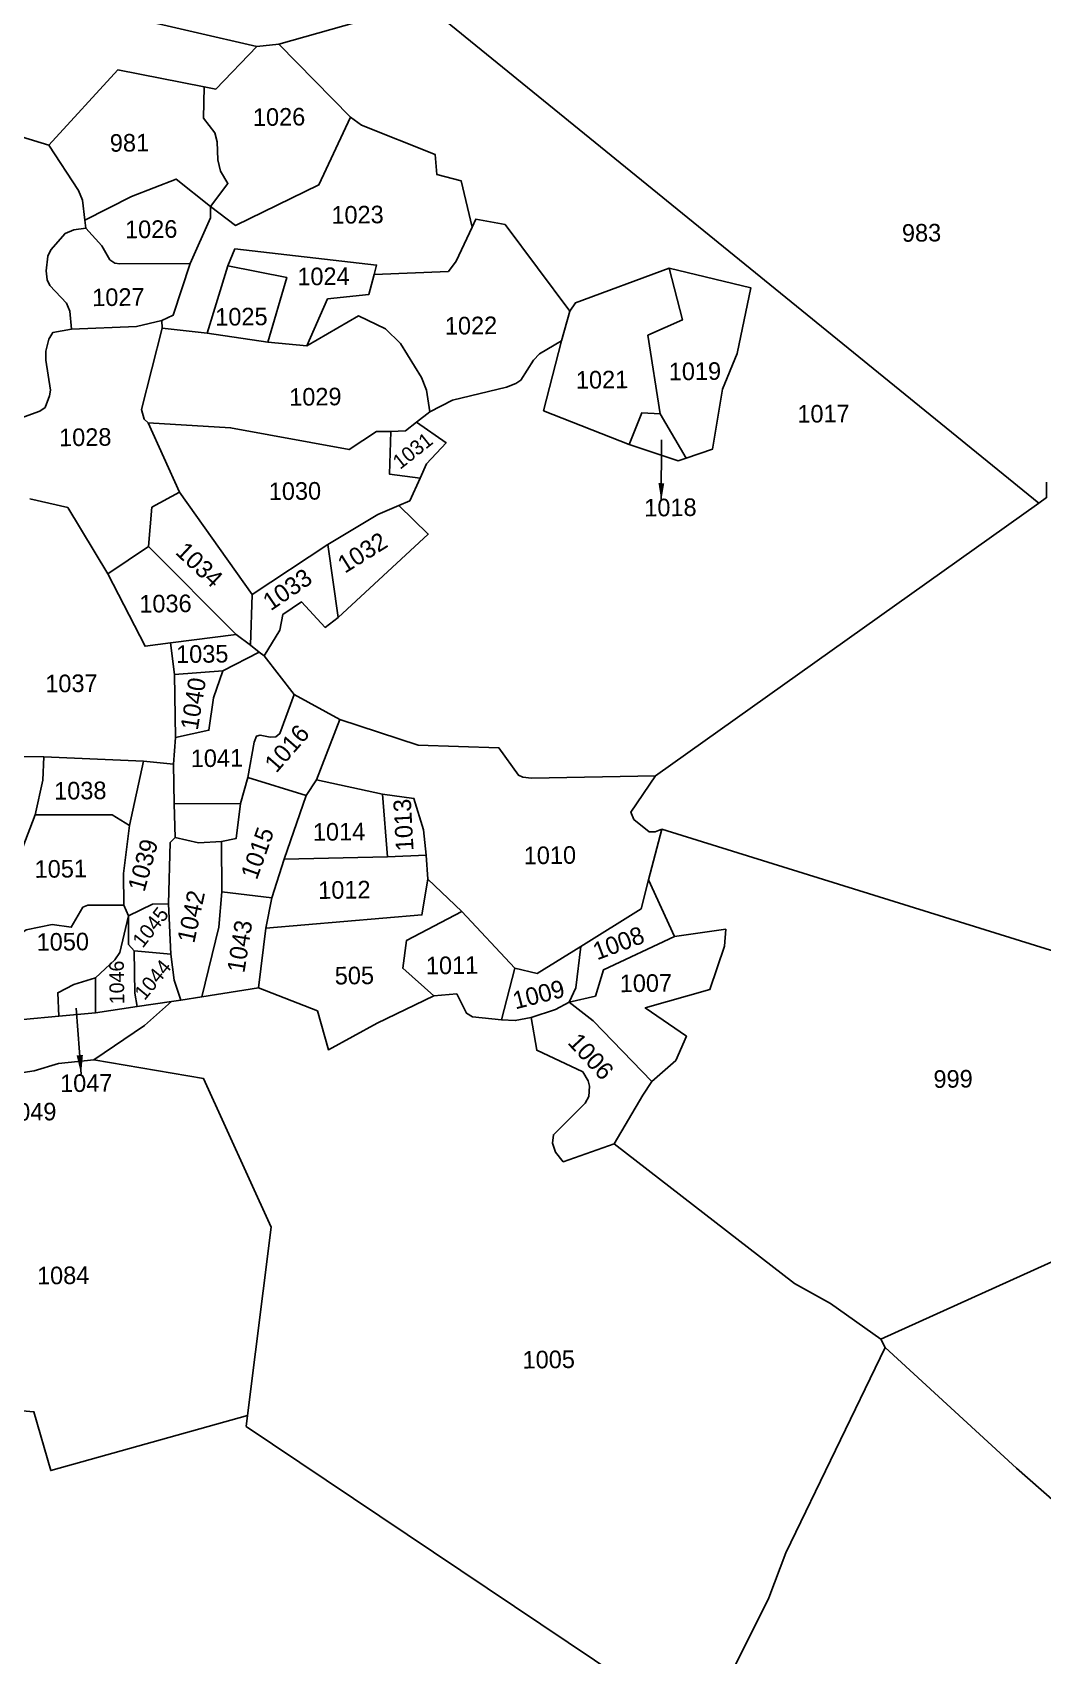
# Model space of a CAD drawing. Header units: metres. Extents: x 257898 to 399530132, y -350026824 to 2185287.
# Drawn here: x 261021 to 261550, y 2178192 to 2179043 of the extents above; entities that cross this region are included whole.
import ezdxf

# ---------------------------------------------------------------- set-up
doc = ezdxf.new("R2010")
doc.units = ezdxf.units.M
for name, color, linetype in [('POLY_PARCEL', 6, 'Continuous'), ('SYM_ARROW', 1, 'Continuous'), ('TEXT_PARCEL', 7, 'Continuous')]:
    doc.layers.add(name, color=color, linetype=linetype)
doc.styles.get("Standard").update_dxf_attribs({"font": 'simplex.shx'})
doc.styles.add('TEXT_MAP', font='', dxfattribs={"height": 1.8})
doc.styles.get('TEXT_MAP').set_extended_font_data('Kruti Dev 050')
doc.dimstyles.get("Standard").update_dxf_attribs({"dimtxt": 0.18, "dimasz": 0.18, "dimexe": 0.18, "dimexo": 0.0625, "dimgap": 0.09, "dimtad": 0, "dimtih": 1, "dimtoh": 1, "dimdec": 4, "dimzin": 0, "dimdsep": 46, "dimtxsty": 'Standard', "dimcen": 0.09, "dimadec": 0, "dimazin": 0, "dimtfac": 1, "dimtdec": 4, "dimtofl": 0, "dimtmove": 0, "dimatfit": 3, "dimfxl": 1, "dimtolj": 1, "dimtzin": 0, "dimarcsym": 0})

# ---------------------------------------------------------------- blocks, each defined once
blk = doc.blocks.new('TEXTARROW')
blk.add_leader([(0, 0), (8.64, 0)], dimstyle='Standard', override={"dimtxt": 2.5, "dimasz": 2.5, "dimexe": 1.25, "dimexo": 0.625, "dimgap": 0.625, "dimtad": 1, "dimtih": 0, "dimtoh": 0, "dimzin": 8, "dimcen": 2.5, "dimtofl": 1})

msp = doc.modelspace()

# ---------------------------------------------------------------- linework, layer by layer
at = {"layer": 'POLY_PARCEL'}
for points in [[(261138.9, 2179035.21), (261038.84, 2179058.19)], [(261150.43, 2179036.4), (261226.45, 2179057.87), (261234.94, 2179050.96)], [(261234.94, 2179050.96), (261548.35, 2178795.98)], [(261111.36, 2179014.05), (261117.41, 2179012.87), (261138.9, 2179035.21)], [(261150.43, 2179036.4), (261138.9, 2179035.21)], [(261187.91, 2178998.2), (261150.43, 2179036.4)], [(261030.03, 2178983.55), (261066.05, 2179022.87), (261111.36, 2179014.05)], [(261111.36, 2179014.05), (261110.96, 2178997.67), (261116.99, 2178990.01), (261118.12, 2178985.17), (261118.41, 2178975.83), (261119.92, 2178969.92), (261123.77, 2178963.32), (261114.56, 2178951.36)], [(261114.56, 2178951.36), (261127.8, 2178941.45), (261171.42, 2178962.62), (261187.91, 2178998.2)], [(261187.91, 2178998.2), (261193.65, 2178993.94), (261232.31, 2178978.58), (261233.15, 2178968.17), (261245.95, 2178964.72), (261251.6, 2178940.46)], [(260944.29, 2178980.98), (261005.39, 2178991.05), (261030.03, 2178983.55)], [(261048.9, 2178944.12), (261047.62, 2178954.65), (261045.58, 2178959.65), (261030.03, 2178983.55)], [(261114.56, 2178951.36), (261096.59, 2178965.7), (261073.32, 2178956.63), (261048.9, 2178944.12)], [(261049.41, 2178939.94), (261048.9, 2178944.12)], [(261114.56, 2178951.36), (261114.61, 2178945.38), (261104.07, 2178921.44)], [(261251.6, 2178940.46), (261253.57, 2178944.66), (261268.89, 2178941.97), (261302.73, 2178896.57)], [(261049.41, 2178939.94), (261043.09, 2178939.06), (261038.44, 2178937.21), (261030.99, 2178928.68), (261029.41, 2178925.25), (261028.6, 2178917.69), (261029.02, 2178912.85), (261030.49, 2178909.99), (261039.22, 2178900.75), (261040.89, 2178896.46), (261041.91, 2178887.06)], [(261104.07, 2178921.44), (261067.21, 2178921.37), (261064.51, 2178921.7), (261061.97, 2178923.47), (261057.75, 2178930.79), (261049.41, 2178939.94)], [(261200.31, 2178915.74), (261239.24, 2178917.31), (261243.22, 2178922.63), (261251.6, 2178940.46)], [(261123.8, 2178920.34), (261127.43, 2178929.12), (261201.63, 2178920.65), (261200.31, 2178915.74)], [(261089.13, 2178891.63), (261095.03, 2178894.39), (261104.07, 2178921.44)], [(261112.95, 2178885.01), (261123.8, 2178920.34)], [(261144.63, 2178880.28), (261154.6, 2178914.17), (261123.8, 2178920.34)], [(261302.73, 2178896.57), (261305.73, 2178900.8), (261354.79, 2178918.98)], [(261354.79, 2178918.98), (261361.75, 2178891.93), (261343.69, 2178883.93), (261350.1, 2178842.68)], [(261363.65, 2178819.47), (261377.57, 2178824.29), (261382.83, 2178855.58), (261390.53, 2178874.41), (261397.67, 2178908.74), (261354.79, 2178918.98)], [(261200.31, 2178915.74), (261197.49, 2178905.33), (261175.95, 2178902.92), (261165.11, 2178878.31)], [(261229.45, 2178843.8), (261227.7, 2178855.1), (261225.11, 2178861.71), (261214.11, 2178879.55), (261206.36, 2178887.23), (261192.08, 2178894.07), (261165.11, 2178878.31)], [(261298.46, 2178881), (261302.73, 2178896.57)], [(261041.91, 2178887.06), (261032.05, 2178885.33), (261029.93, 2178881.89), (261028.38, 2178875.59), (261028.44, 2178870.92), (261030.78, 2178855.14), (261030.27, 2178852.08), (261028.01, 2178846.12), (261025.33, 2178844.11), (261015.19, 2178840.41)], [(261089.13, 2178891.63), (261075.88, 2178888.53), (261041.91, 2178887.06)], [(261082.01, 2178838), (261079.86, 2178839.9), (261078.54, 2178845.09), (261089.37, 2178887.61)], [(261089.37, 2178887.61), (261089.13, 2178891.63)], [(261089.37, 2178887.61), (261112.95, 2178885.01)], [(261144.63, 2178880.28), (261112.95, 2178885.01)], [(261165.11, 2178878.31), (261144.63, 2178880.28)], [(261298.46, 2178881), (261286.99, 2178874.11), (261283.79, 2178870.84), (261277.08, 2178860.34), (261274.58, 2178858.69), (261269.57, 2178856.66), (261241.42, 2178849.87), (261229.45, 2178843.8)], [(261333.92, 2178826.69), (261289.03, 2178844.31), (261289.03, 2178844.31), (261298.46, 2178881)], [(261222.47, 2178838.31), (261229.45, 2178843.8)], [(261350.1, 2178842.68), (261340.56, 2178843.29), (261333.92, 2178826.69)], [(261350.1, 2178842.68), (261363.65, 2178819.47)], [(261209.05, 2178833.55), (261201.5, 2178833.47), (261187.24, 2178823.97), (261125.12, 2178835.45), (261082.01, 2178838)], [(261098.44, 2178801.72), (261082.01, 2178838)], [(261224.42, 2178808.96), (261208.41, 2178811.11), (261209.05, 2178833.55)], [(261209.05, 2178833.55), (261216.77, 2178833.82), (261222.47, 2178838.31)], [(261222.47, 2178838.31), (261238.04, 2178827.61), (261227.75, 2178816.54), (261224.42, 2178808.96)], [(261333.92, 2178826.69), (261359.51, 2178818.04), (261363.65, 2178819.47)], [(261213.24, 2178794.76), (261218.99, 2178797.23), (261224.42, 2178808.96)], [(261082.12, 2178773.26), (261083.96, 2178793.83), (261098.44, 2178801.72)], [(261136.49, 2178748.04), (261098.44, 2178801.72)], [(261548.35, 2178795.98), (261552.46, 2178798.89), (261552.37, 2178806.97)], [(261020.01, 2178798.16), (261039.85, 2178793.66), (261060.93, 2178758.87)], [(261176.07, 2178774.35), (261202.19, 2178790.03), (261213.24, 2178794.76)], [(261213.24, 2178794.76), (261228.71, 2178779.75), (261181.53, 2178735.97)], [(261347.62, 2178653.16), (261548.35, 2178795.98)], [(261176.07, 2178774.35), (261136.49, 2178748.04)], [(261181.53, 2178735.97), (261176.07, 2178774.35)], [(261060.93, 2178758.87), (261082.12, 2178773.26)], [(261128.11, 2178727.12), (261082.12, 2178773.26)], [(261060.93, 2178758.87), (261080.39, 2178721), (261093.67, 2178722.7)], [(261136.49, 2178748.04), (261135.53, 2178721.49)], [(261142.79, 2178715.98), (261150.9, 2178729.36), (261152.6, 2178737.64), (261162.23, 2178744.21), (261174.6, 2178730.89), (261181.53, 2178735.97)], [(261093.67, 2178722.7), (261128.11, 2178727.12)], [(261095.72, 2178706.18), (261093.67, 2178722.7)], [(261128.11, 2178727.12), (261135.53, 2178721.49)], [(261140.17, 2178717.97), (261121.03, 2178708.09)], [(261135.53, 2178721.49), (261140.17, 2178717.97)], [(261140.17, 2178717.97), (261142.79, 2178715.98)], [(261158.37, 2178695.78), (261142.79, 2178715.98)], [(261095.72, 2178706.18), (261121.03, 2178708.09)], [(261096.29, 2178673.15), (261095.72, 2178706.18)], [(261121.03, 2178708.09), (261116.17, 2178694.03), (261113.85, 2178676.95), (261096.29, 2178673.15)], [(261158.37, 2178695.78), (261150.88, 2178675.22), (261148.92, 2178673.59), (261145.87, 2178673.37), (261140.65, 2178674.39), (261138.68, 2178673.83), (261137.46, 2178670.76), (261134.26, 2178652.23)], [(261182.41, 2178682.59), (261158.37, 2178695.78)], [(261170.2, 2178651.03), (261182.41, 2178682.59)], [(261347.62, 2178653.16), (261282.77, 2178651.91), (261278.27, 2178652.4), (261275.92, 2178653.45), (261265.7, 2178667.69), (261223.46, 2178669.18), (261182.41, 2178682.59)], [(261096.29, 2178673.15), (261095.19, 2178659.14)], [(261027.29, 2178663.01), (260988.66, 2178663.46)], [(261027.29, 2178663.01), (261026.9, 2178650.8), (261022.8, 2178632.62)], [(261079.6, 2178660.87), (261027.29, 2178663.01)], [(261072.27, 2178627.04), (261079.6, 2178660.87)], [(261095.19, 2178659.14), (261079.6, 2178660.87)], [(261095.19, 2178659.14), (261095.67, 2178638.44)], [(261130.39, 2178638.68), (261134.26, 2178652.23)], [(261134.26, 2178652.23), (261164.73, 2178642.89)], [(261164.73, 2178642.89), (261170.2, 2178651.03)], [(261204.74, 2178643.57), (261170.2, 2178651.03)], [(261350.94, 2178625.17), (261347.54, 2178623.69), (261344.3, 2178623.84), (261336.38, 2178630.28), (261334.73, 2178634.09), (261347.62, 2178653.16)], [(261095.67, 2178638.44), (261130.39, 2178638.68)], [(261096.09, 2178620.79), (261095.67, 2178638.44)], [(261130.39, 2178638.68), (261128.08, 2178620.35), (261120.38, 2178618.64)], [(261153.17, 2178609.42), (261164.73, 2178642.89)], [(261227.64, 2178611.53), (261226.23, 2178624.8), (261221.19, 2178641.25), (261204.74, 2178643.57)], [(261207.28, 2178610.75), (261204.74, 2178643.57)], [(260995.18, 2178585.07), (261010.25, 2178587.4), (261016.32, 2178615.7), (261022.8, 2178632.62)], [(261022.8, 2178632.62), (261063.22, 2178632.68), (261072.27, 2178627.04)], [(261069.2, 2178585.39), (261069, 2178601.98), (261072.27, 2178627.04)], [(261096.09, 2178620.79), (261093.6, 2178618.25), (261092.72, 2178586.1)], [(261120.38, 2178618.64), (261108.34, 2178618.06), (261096.09, 2178620.79)], [(261350.94, 2178625.17), (261344.07, 2178598.58)], [(261768.65, 2178495.01), (261350.94, 2178625.17)], [(261120.38, 2178618.64), (261120.49, 2178592.35)], [(261146.76, 2178589.24), (261153.17, 2178609.42)], [(261153.17, 2178609.42), (261207.28, 2178610.75)], [(261207.28, 2178610.75), (261227.64, 2178611.53)], [(261227.64, 2178611.53), (261228.51, 2178598.97)], [(261228.51, 2178598.97), (261225.31, 2178580.27), (261143.64, 2178573.39)], [(261246.26, 2178582), (261228.51, 2178598.97)], [(261344.07, 2178598.58), (261340.14, 2178583.38), (261308.54, 2178563.76)], [(261344.07, 2178598.58), (261357.59, 2178568.9)], [(261120.49, 2178592.35), (261118.95, 2178573.82), (261110.1, 2178537.39)], [(261120.49, 2178592.35), (261146.76, 2178589.24)], [(261143.64, 2178573.39), (261146.76, 2178589.24)], [(261069.2, 2178585.39), (261050.33, 2178585.35), (261047.83, 2178584.24), (261041.67, 2178573.76), (261031.77, 2178575.26), (261018.15, 2178572.41), (261015.83, 2178570.95), (261014.26, 2178566.62), (261013.52, 2178553.15), (260999.26, 2178543.11)], [(261071.77, 2178579.76), (261067.15, 2178560.59), (261064.5, 2178556.79), (261054.37, 2178547.34)], [(261071.77, 2178579.76), (261069.2, 2178585.39)], [(261092.72, 2178586.1), (261084.28, 2178585.82), (261071.77, 2178579.76)], [(261071.77, 2178579.76), (261071.77, 2178564.77), (261074.69, 2178561.4)], [(261093.93, 2178559.65), (261092.72, 2178586.1)], [(261231.62, 2178537.79), (261215.32, 2178552.35), (261217.31, 2178566.92), (261246.26, 2178582)], [(261246.26, 2178582), (261273.95, 2178552.44)], [(261143.64, 2178573.39), (261139.77, 2178542.05)], [(261357.59, 2178568.9), (261384.5, 2178572.76), (261383.81, 2178563.9), (261376.21, 2178541.2), (261342.28, 2178531.57), (261363.9, 2178516.68), (261358.34, 2178504.03), (261345.67, 2178493.01)], [(261093.93, 2178559.65), (261074.69, 2178561.4)], [(261074.69, 2178561.4), (261074.94, 2178539.32), (261076.28, 2178532.33)], [(261308.54, 2178563.76), (261285.79, 2178549.63), (261273.95, 2178552.44)], [(261302.4, 2178534.56), (261316.23, 2178537.69), (261320.41, 2178551.56), (261357.59, 2178568.9)], [(261308.54, 2178563.76), (261305.95, 2178542), (261302.4, 2178534.56)], [(261099.06, 2178535.65), (261095.53, 2178546.02), (261093.93, 2178559.65)], [(261035.25, 2178527.21), (261034.6, 2178539.47), (261042.99, 2178543.88), (261054.37, 2178547.34)], [(261054.37, 2178547.34), (261054.4, 2178529.03)], [(261273.95, 2178552.44), (261266.99, 2178525.23)], [(261094.17, 2178534.94), (261099.06, 2178535.65)], [(261110.1, 2178537.39), (261099.06, 2178535.65)], [(261139.77, 2178542.05), (261110.1, 2178537.39)], [(261139.77, 2178542.05), (261170.64, 2178529.98), (261176.35, 2178509.63), (261201.88, 2178523.61), (261231.62, 2178537.79)], [(261266.99, 2178525.23), (261251.82, 2178526.82), (261248.65, 2178528.75), (261243.61, 2178538.91), (261231.62, 2178537.79)], [(261016.61, 2178525.44), (261035.25, 2178527.21)], [(261035.25, 2178527.21), (261054.4, 2178529.03)], [(261094.17, 2178534.94), (261080, 2178522.36), (261053.62, 2178504.28)], [(261054.4, 2178529.03), (261076.28, 2178532.33)], [(261076.28, 2178532.33), (261094.17, 2178534.94)], [(261302.4, 2178534.56), (261295.26, 2178530.67), (261282.51, 2178526.59)], [(261345.67, 2178493.01), (261315.01, 2178524.7), (261302.4, 2178534.56)], [(261282.51, 2178526.59), (261274.27, 2178524.92), (261266.99, 2178525.23)], [(261282.51, 2178526.59), (261285.47, 2178509.32), (261309.6, 2178498), (261312.42, 2178493.41), (261313.04, 2178490.47), (261312.71, 2178485.16), (261310.78, 2178481.6), (261294.25, 2178465.09), (261293.71, 2178460.75), (261295.34, 2178456.05), (261299.33, 2178450.99), (261326.07, 2178460.33)], [(261053.62, 2178504.28), (261034.96, 2178502.45), (261022.25, 2178498.53), (261005.1, 2178496.02), (260971.98, 2178486.3)], [(261053.62, 2178504.28), (261110.99, 2178494.48), (261146.49, 2178416.7), (261134.09, 2178318.08)], [(261465.61, 2178358.01), (261768.65, 2178495.01)], [(261326.07, 2178460.33), (261341.03, 2178485.88), (261345.67, 2178493.01)], [(261465.61, 2178358.01), (261439.34, 2178376.72), (261420.48, 2178387.24), (261326.07, 2178460.33)], [(260957.58, 2178390.11), (260955.48, 2178325.12), (260965.02, 2178322.19), (260970.72, 2178319.83), (260973.76, 2178319.66), (260977.19, 2178320.31), (260981.2, 2178323.39), (261022.12, 2178320.02), (261030.98, 2178289.19), (261134.09, 2178318.08)], [(261467.98, 2178353.6), (261465.61, 2178358.01)], [(261371.95, 2178152.11), (261406.97, 2178222.46), (261415.98, 2178246.09), (261467.98, 2178353.6)], [(261790.4, 2178067.57), (261536.67, 2178290.5), (261467.98, 2178353.6)], [(261134.09, 2178318.08), (261133.36, 2178312.3), (261371.95, 2178152.11)]]:
    msp.add_lwpolyline(points, dxfattribs=at)

# ---------------------------------------------------------------- block references
at = {"layer": 'SYM_ARROW'}
for p, xscale, yscale, zscale, rotation in [((261350.7, 2178797.17), 3.699156652798533, 3.699156652798533, 3.699156652798533, 89.69283169300665), ((261046.92, 2178496.74), 4.019909149455423, 4.019909149455423, 4.019909149455423, 94.24375808912981)]:
    msp.add_blockref('TEXTARROW', p, dxfattribs=dict(at, xscale=xscale, yscale=yscale, zscale=zscale, rotation=rotation))

# ---------------------------------------------------------------- texts
at = {"layer": 'TEXT_PARCEL', "style": 'TEXT_MAP'}
for s, height, rotation, p in [('1026', 9.211, 0.66461, (261136.91, 2178993.51)), ('981', 9.211, 0.66461, (261061.97, 2178980)), ('1026', 9.211, 0.66461, (261069.93, 2178934.69)), ('1023', 9.211, 0.66461, (261177.99, 2178942.28)), ('983', 9.211, 0.66461, (261476.78, 2178932.85)), ('1024', 9.211, 0.66461, (261160.16, 2178910)), ('1027', 9.211, 0.66461, (261052.76, 2178899.12)), ('1025', 9.211, 0.66461, (261117.18, 2178888.87)), ('1022', 9.211, 0.66461, (261237.42, 2178884.21)), ('1019', 9.211, 0.66461, (261354.68, 2178860.27)), ('1021', 9.211, 0.66461, (261306.05, 2178855.88)), ('1029', 9.211, 0.66461, (261155.9, 2178846.93)), ('1017', 9.211, 0.66461, (261422.02, 2178838.07)), ('1028', 9.211, 0.66461, (261035.4, 2178825.75)), ('1031', 7.676, 38.41838, (261213.92, 2178813.32)), ('1030', 9.211, 0.66461, (261145.21, 2178797.51)), ('1018', 9.211, 0.66461, (261341.85, 2178788.94)), ('1034', 9.211, 316.81051, (261095.73, 2178769.74)), ('1032', 9.211, 32.07403, (261184.99, 2178758.91)), ('1033', 9.211, 34.33378, (261146.15, 2178739.24)), ('1036', 9.211, 0.66461, (261077.4, 2178738.58)), ('1035', 9.211, 0.66461, (261096.66, 2178712.2)), ('1037', 9.211, 0.66461, (261028.17, 2178696.79)), ('1040', 9.211, 80.6489, (261107.92, 2178676.64)), ('1016', 9.211, 48.85762, (261149.08, 2178654.19)), ('1041', 9.211, 0.66461, (261104.34, 2178657.63)), ('1038', 9.211, 0.66461, (261032.8, 2178640.61)), ('1013', 9.211, 93.15615, (261221.01, 2178613.89)), ('1015', 9.211, 70.32674, (261138.87, 2178598.17)), ('1014', 9.211, 0.66461, (261168.29, 2178619.06)), ('1039', 9.211, 74.48802, (261080.02, 2178591.91)), ('1010', 9.211, 0.66461, (261278.72, 2178606.76)), ('1051', 9.211, 0.66461, (261022.58, 2178599.65)), ('1012', 9.211, 0.66461, (261171.1, 2178588.62)), ('1042', 9.211, 77.93052, (261106.1, 2178565.04)), ('1045', 7.676, 51.81267, (261079.14, 2178562.5)), ('1050', 9.211, 0.66461, (261023.63, 2178561.43)), ('1043', 9.211, 81.0374, (261132.36, 2178549.53)), ('1008', 9.211, 20.50538, (261317.08, 2178556.41)), ('1046', 7.676, 90.66461, (261069.48, 2178533.5)), ('1044', 7.676, 50.46307, (261080.11, 2178535.09)), ('505', 9.211, 0.66461, (261179.76, 2178543.79)), ('1011', 9.211, 0.66461, (261227.5, 2178549.12)), ('1009', 9.211, 14.43574, (261274.31, 2178530.72)), ('1007', 9.211, 0.66461, (261328.99, 2178539.75)), ('1006', 9.211, 312.79586, (261301.21, 2178513.08)), ('1047', 9.211, 0.66461, (261035.92, 2178487.4)), ('999', 9.211, 0.66461, (261493.31, 2178489.63)), ('1049', 9.211, 0.66461, (261006.6, 2178472.35)), ('1084', 9.211, 0.66461, (261023.82, 2178386.66)), ('1005', 9.211, 0.66461, (261278.11, 2178342.61))]:
    msp.add_text(s, height=height, rotation=rotation, dxfattribs=at).set_placement(p)

doc.saveas('drawing.dxf')
